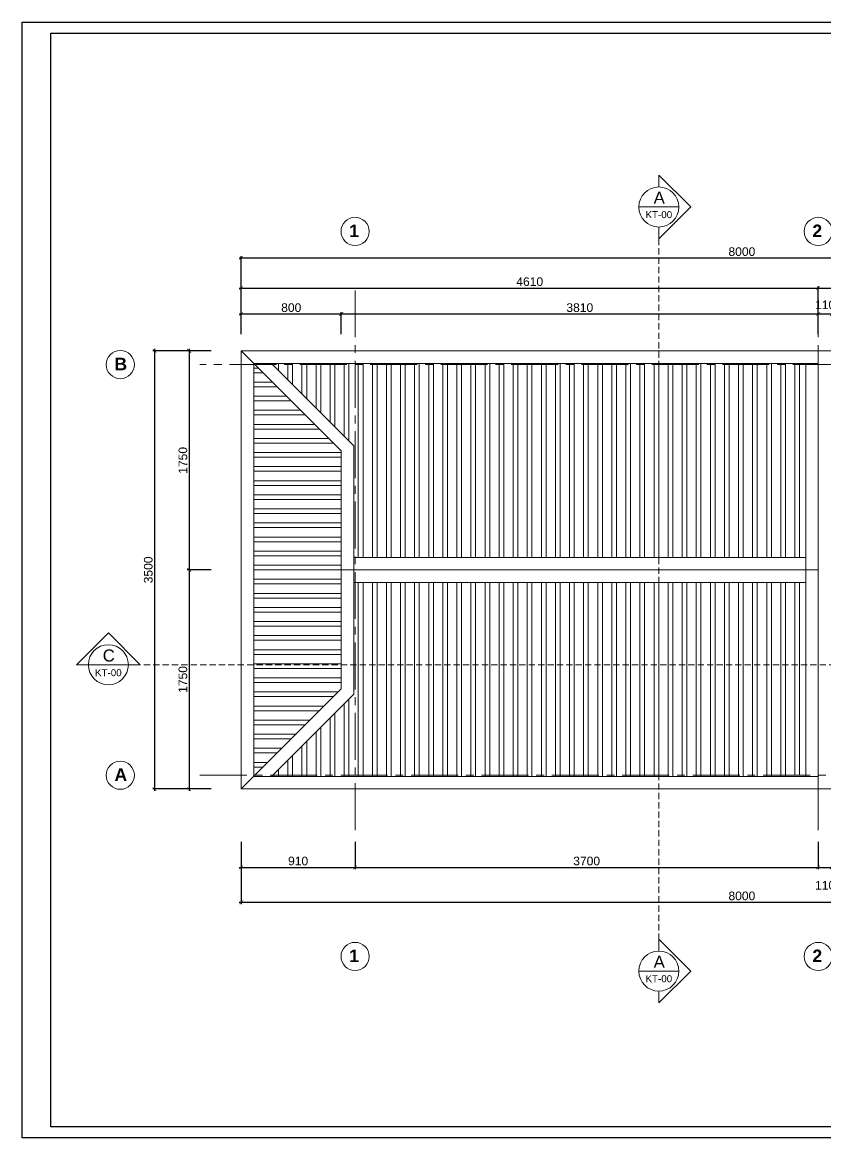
# Model space of a CAD drawing. Header units: millimetres. Extents: x 522695 to 636011, y 461124 to 505319.
# Drawn here: x 587027 to 593445, y 496409 to 505319 of the extents above; entities that cross this region are included whole.
import ezdxf
from ezdxf.enums import TextEntityAlignment as Align

# ---------------------------------------------------------------- set-up
doc = ezdxf.new("R2010")
doc.units = ezdxf.units.MM
doc.header["$LTSCALE"] = 500
doc.header["$MEASUREMENT"] = 0
doc.linetypes.add('CENTER2', pattern=[1.125, 0.75, -0.125, 0.125, -0.125])
doc.linetypes.add('DASHED2', pattern=[0.375, 0.25, -0.125])
doc.layers.get('0').update_dxf_attribs({"linetype": 'CONTINUOUS'})
doc.layers.get('DEFPOINTS').update_dxf_attribs({"color": 250, "linetype": 'CONTINUOUS'})
for name, color, linetype, lineweight in [('DH_HATCH', 250, 'CONTINUOUS', 5), ('DH_KHUAT', 149, 'DASHED2', 9), ('DH_KTHUOC', 8, 'CONTINUOUS', 5), ('DH_NETMANH', 9, 'CONTINUOUS', 5), ('DH_TEXT', 4, 'CONTINUOUS', 13), ('DH_THAY', 4, 'CONTINUOUS', 13), ('DH_TRUC', 251, 'CENTER2', 5)]:
    doc.layers.add(name, color=color, linetype=linetype, lineweight=lineweight)
doc.layers.add('IN', color=5, linetype='CONTINUOUS')
doc.styles.add('arial', font='arial.ttf')
doc.styles.add('DH_ARIAL_B', font='arialbd.ttf')
doc.styles.add('DH_KITHUOC', font='arial.ttf')
doc.dimstyles.new('DH_100s', dxfattribs={"dimtxt": 230, "dimasz": 100, "dimexe": 50, "dimexo": 0, "dimgap": 50, "dimtad": 1, "dimdec": 0, "dimzin": 0, "dimdsep": 46, "dimtxsty": 'DH_KITHUOC', "dimblk1": 'ARCHTICK', "dimblk2": 'ARCHTICK', "dimsah": 1, "dimcen": 90, "dimdle": 50, "dimclrd": 8, "dimclre": 8, "dimclrt": 4, "dimadec": 0, "dimazin": 0, "dimtfac": 100, "dimtdec": 0, "dimtofl": 0, "dimtmove": 2, "dimatfit": 3, "dimldrblk": 'ARCHTICK', "dimfxl": 1, "dimtolj": 2, "dimtzin": 0, "dimarcsym": 0})
pattern_1 = [(90, (576099.02, 499294.93), (-112.5, 2e-14), []), (90, (576136.52, 499332.43), (-112.5, 2e-14), [])]

# ---------------------------------------------------------------- blocks, each defined once
blk = doc.blocks.new('KHUNGTEN_A3')
at = {"color": 3}
blk.add_lwpolyline([(0, 14850), (21000, 14850), (21000, 0), (0, 0)], close=True, dxfattribs=at)
blk.add_lwpolyline([(380, 14704), (20854, 14704), (20854, 146), (380, 146)], close=True)
blk = doc.blocks.new('_ARCHTICK')
at = {"color": 0, "linetype": 'ByBlock', "const_width": 0.15}
blk.add_lwpolyline([(-0.5, -0.5), (0.5, 0.5)], dxfattribs=at)
blk = doc.blocks.new('*D134')
at = {"layer": 'DEFPOINTS', "color": 0, "transparency": 16777216}
for p in [(588535.9, 502694.9), (588360.7, 500944.9), (588535.9, 500944.9)]:
    blk.add_point(p, dxfattribs=at)
at = {"layer": 'DH_KTHUOC', "color": 8, "lineweight": -2, "transparency": 16777216}
for p, q in [((588360.7, 502709.9), (588360.7, 500929.9)), ((588535.9, 502694.9), (588345.7, 502694.9)), ((588535.9, 500944.9), (588345.7, 500944.9))]:
    blk.add_line(p, q, dxfattribs=at)
at = {"layer": 'DH_KTHUOC', "color": 8, "lineweight": -2, "transparency": 16777216, "xscale": 30, "yscale": 30, "zscale": 30}
for p, rotation in [((588360.7, 502694.9), 90), ((588360.7, 500944.9), 270)]:
    blk.add_blockref('_ARCHTICK', p, dxfattribs=dict(at, rotation=rotation))
at = {"layer": 'DH_KTHUOC', "color": 4, "transparency": 16777216, "insert": (588310.5, 501819.9), "char_height": 69, "attachment_point": 5, "rotation": 90, "style": 'DH_KITHUOC'}
blk.add_mtext('\\A2;1750', dxfattribs=at)
blk = doc.blocks.new('*D135')
at = {"layer": 'DEFPOINTS', "color": 0, "transparency": 16777216}
for p in [(588535.9, 500944.9), (588360.7, 499194.9), (588535.9, 499194.9)]:
    blk.add_point(p, dxfattribs=at)
at = {"layer": 'DH_KTHUOC', "color": 8, "lineweight": -2, "transparency": 16777216}
for p, q in [((588535.9, 500944.9), (588345.7, 500944.9)), ((588360.7, 500959.9), (588360.7, 499179.9)), ((588535.9, 499194.9), (588345.7, 499194.9))]:
    blk.add_line(p, q, dxfattribs=at)
at = {"layer": 'DH_KTHUOC', "color": 8, "lineweight": -2, "transparency": 16777216, "xscale": 30, "yscale": 30, "zscale": 30}
for p, rotation in [((588360.7, 500944.9), 90), ((588360.7, 499194.9), 270)]:
    blk.add_blockref('_ARCHTICK', p, dxfattribs=dict(at, rotation=rotation))
at = {"layer": 'DH_KTHUOC', "color": 4, "transparency": 16777216, "insert": (588310.5, 500069.9), "char_height": 69, "attachment_point": 5, "rotation": 90, "style": 'DH_KITHUOC'}
blk.add_mtext('\\A2;1750', dxfattribs=at)
blk = doc.blocks.new('*D136')
at = {"layer": 'DEFPOINTS', "color": 0, "transparency": 16777216}
for p in [(588535.9, 502694.9), (588084.1, 499194.9), (588535.9, 499194.9)]:
    blk.add_point(p, dxfattribs=at)
at = {"layer": 'DH_KTHUOC', "color": 8, "lineweight": -2, "transparency": 16777216}
for p, q in [((588084.1, 502709.9), (588084.1, 499179.9)), ((588535.9, 502694.9), (588069.1, 502694.9)), ((588535.9, 499194.9), (588069.1, 499194.9))]:
    blk.add_line(p, q, dxfattribs=at)
at = {"layer": 'DH_KTHUOC', "color": 8, "lineweight": -2, "transparency": 16777216, "xscale": 30, "yscale": 30, "zscale": 30}
for p, rotation in [((588084.1, 502694.9), 90), ((588084.1, 499194.9), 270)]:
    blk.add_blockref('_ARCHTICK', p, dxfattribs=dict(at, rotation=rotation))
at = {"layer": 'DH_KTHUOC', "color": 4, "transparency": 16777216, "insert": (588033.9, 500944.9), "char_height": 69, "attachment_point": 5, "rotation": 90, "style": 'DH_KITHUOC'}
blk.add_mtext('\\A2;3500', dxfattribs=at)
blk = doc.blocks.new('*D137')
at = {"layer": 'DEFPOINTS', "color": 0, "transparency": 16777216}
for p in [(589575.9, 502989.5), (588775.9, 502829.2), (589575.9, 502829.2)]:
    blk.add_point(p, dxfattribs=at)
at = {"layer": 'DH_KTHUOC', "color": 8, "lineweight": -2, "transparency": 16777216}
for p, q in [((588760.9, 502989.5), (589590.9, 502989.5)), ((588775.9, 502829.2), (588775.9, 503004.5)), ((589575.9, 502829.2), (589575.9, 503004.5))]:
    blk.add_line(p, q, dxfattribs=at)
at = {"layer": 'DH_KTHUOC', "color": 8, "lineweight": -2, "transparency": 16777216, "xscale": 30, "yscale": 30, "zscale": 30, "rotation": 180}
blk.add_blockref('_ARCHTICK', (588775.9, 502989.5), dxfattribs=at)
at = {"layer": 'DH_KTHUOC', "color": 8, "lineweight": -2, "transparency": 16777216, "xscale": 30, "yscale": 30, "zscale": 30}
blk.add_blockref('_ARCHTICK', (589575.9, 502989.5), dxfattribs=at)
at = {"layer": 'DH_KTHUOC', "color": 4, "transparency": 16777216, "insert": (589175.9, 503039.7), "char_height": 69, "attachment_point": 5, "style": 'DH_KITHUOC'}
blk.add_mtext('\\A2;800', dxfattribs=at)
blk = doc.blocks.new('*D138')
at = {"layer": 'DEFPOINTS', "color": 0, "transparency": 16777216}
for p in [(593385.9, 502989.5), (589575.9, 502829.2), (593385.9, 502829.2)]:
    blk.add_point(p, dxfattribs=at)
at = {"layer": 'DH_KTHUOC', "color": 8, "lineweight": -2, "transparency": 16777216}
for p, q in [((589560.9, 502989.5), (593400.9, 502989.5)), ((589575.9, 502829.2), (589575.9, 503004.5)), ((593385.9, 502829.2), (593385.9, 503004.5))]:
    blk.add_line(p, q, dxfattribs=at)
at = {"layer": 'DH_KTHUOC', "color": 8, "lineweight": -2, "transparency": 16777216, "xscale": 30, "yscale": 30, "zscale": 30, "rotation": 180}
blk.add_blockref('_ARCHTICK', (589575.9, 502989.5), dxfattribs=at)
at = {"layer": 'DH_KTHUOC', "color": 8, "lineweight": -2, "transparency": 16777216, "xscale": 30, "yscale": 30, "zscale": 30}
blk.add_blockref('_ARCHTICK', (593385.9, 502989.5), dxfattribs=at)
at = {"layer": 'DH_KTHUOC', "color": 4, "transparency": 16777216, "insert": (591480.9, 503039.7), "char_height": 69, "attachment_point": 5, "style": 'DH_KITHUOC'}
blk.add_mtext('\\A2;3810', dxfattribs=at)
blk = doc.blocks.new('*D139')
at = {"layer": 'DEFPOINTS', "color": 0, "transparency": 16777216}
for p in [(593495.9, 502989.5), (593385.9, 502829.2), (593495.9, 502829.2)]:
    blk.add_point(p, dxfattribs=at)
at = {"layer": 'DH_KTHUOC', "color": 8, "lineweight": -2, "transparency": 16777216}
for p, q in [((593370.9, 502989.5), (593510.9, 502989.5)), ((593385.9, 502829.2), (593385.9, 503004.5)), ((593495.9, 502829.2), (593495.9, 503004.5))]:
    blk.add_line(p, q, dxfattribs=at)
at = {"layer": 'DH_KTHUOC', "color": 8, "lineweight": -2, "transparency": 16777216, "xscale": 30, "yscale": 30, "zscale": 30, "rotation": 180}
blk.add_blockref('_ARCHTICK', (593385.9, 502989.5), dxfattribs=at)
at = {"layer": 'DH_KTHUOC', "color": 8, "lineweight": -2, "transparency": 16777216, "xscale": 30, "yscale": 30, "zscale": 30}
blk.add_blockref('_ARCHTICK', (593495.9, 502989.5), dxfattribs=at)
at = {"layer": 'DH_KTHUOC', "color": 4, "transparency": 16777216, "insert": (593440.9, 503062.2), "char_height": 69, "attachment_point": 5, "style": 'DH_KITHUOC'}
blk.add_mtext('\\A2;110', dxfattribs=at)
blk = doc.blocks.new('*D144')
at = {"layer": 'DEFPOINTS', "color": 0, "transparency": 16777216}
for p in [(593385.9, 503196.9), (588775.9, 502829.2), (593385.9, 502829.2)]:
    blk.add_point(p, dxfattribs=at)
at = {"layer": 'DH_KTHUOC', "color": 8, "lineweight": -2, "transparency": 16777216}
for p, q in [((588760.9, 503196.9), (593400.9, 503196.9)), ((588775.9, 502829.2), (588775.9, 503211.9)), ((593385.9, 502829.2), (593385.9, 503211.9))]:
    blk.add_line(p, q, dxfattribs=at)
at = {"layer": 'DH_KTHUOC', "color": 8, "lineweight": -2, "transparency": 16777216, "xscale": 30, "yscale": 30, "zscale": 30, "rotation": 180}
blk.add_blockref('_ARCHTICK', (588775.9, 503196.9), dxfattribs=at)
at = {"layer": 'DH_KTHUOC', "color": 8, "lineweight": -2, "transparency": 16777216, "xscale": 30, "yscale": 30, "zscale": 30}
blk.add_blockref('_ARCHTICK', (593385.9, 503196.9), dxfattribs=at)
at = {"layer": 'DH_KTHUOC', "color": 4, "transparency": 16777216, "insert": (591080.9, 503247.1), "char_height": 69, "attachment_point": 5, "style": 'DH_KITHUOC'}
blk.add_mtext('\\A2;4610', dxfattribs=at)
blk = doc.blocks.new('*D145')
at = {"layer": 'DEFPOINTS', "color": 0, "transparency": 16777216}
for p in [(596775.9, 503196.9), (593385.9, 502829.2), (596775.9, 502829.2)]:
    blk.add_point(p, dxfattribs=at)
at = {"layer": 'DH_KTHUOC', "color": 8, "lineweight": -2, "transparency": 16777216}
for p, q in [((593370.9, 503196.9), (596790.9, 503196.9)), ((593385.9, 502829.2), (593385.9, 503211.9)), ((596775.9, 502829.2), (596775.9, 503211.9))]:
    blk.add_line(p, q, dxfattribs=at)
at = {"layer": 'DH_KTHUOC', "color": 8, "lineweight": -2, "transparency": 16777216, "xscale": 30, "yscale": 30, "zscale": 30, "rotation": 180}
blk.add_blockref('_ARCHTICK', (593385.9, 503196.9), dxfattribs=at)
at = {"layer": 'DH_KTHUOC', "color": 8, "lineweight": -2, "transparency": 16777216, "xscale": 30, "yscale": 30, "zscale": 30}
blk.add_blockref('_ARCHTICK', (596775.9, 503196.9), dxfattribs=at)
at = {"layer": 'DH_KTHUOC', "color": 4, "transparency": 16777216, "insert": (595080.9, 503247.2), "char_height": 69, "attachment_point": 5, "style": 'DH_KITHUOC'}
blk.add_mtext('\\A2;3390', dxfattribs=at)
blk = doc.blocks.new('*D146')
at = {"layer": 'DEFPOINTS', "color": 0, "transparency": 16777216}
for p in [(588775.9, 503436.5), (588775.9, 502829.2), (596775.9, 502829.2)]:
    blk.add_point(p, dxfattribs=at)
at = {"layer": 'DH_KTHUOC', "color": 8, "lineweight": -2, "transparency": 16777216}
for p, q in [((596790.9, 503436.5), (588760.9, 503436.5)), ((588775.9, 502829.2), (588775.9, 503451.5)), ((596775.9, 502829.2), (596775.9, 503451.5))]:
    blk.add_line(p, q, dxfattribs=at)
at = {"layer": 'DH_KTHUOC', "color": 8, "lineweight": -2, "transparency": 16777216, "xscale": 30, "yscale": 30, "zscale": 30, "rotation": 180}
blk.add_blockref('_ARCHTICK', (588775.9, 503436.5), dxfattribs=at)
at = {"layer": 'DH_KTHUOC', "color": 8, "lineweight": -2, "transparency": 16777216, "xscale": 30, "yscale": 30, "zscale": 30}
blk.add_blockref('_ARCHTICK', (596775.9, 503436.5), dxfattribs=at)
at = {"layer": 'DH_KTHUOC', "color": 4, "transparency": 16777216, "insert": (592775.9, 503486.8), "char_height": 69, "attachment_point": 5, "style": 'DH_KITHUOC'}
blk.add_mtext('\\A2;8000', dxfattribs=at)
blk = doc.blocks.new('*D147')
at = {"layer": 'DEFPOINTS', "color": 0, "transparency": 16777216}
for p in [(588775.9, 498773.9), (589685.9, 498773.9), (589685.9, 498568.9)]:
    blk.add_point(p, dxfattribs=at)
at = {"layer": 'DH_KTHUOC', "color": 8, "lineweight": -2, "transparency": 16777216}
for p, q in [((588775.9, 498773.9), (588775.9, 498553.9)), ((589685.9, 498773.9), (589685.9, 498553.9)), ((588760.9, 498568.9), (589700.9, 498568.9))]:
    blk.add_line(p, q, dxfattribs=at)
at = {"layer": 'DH_KTHUOC', "color": 8, "lineweight": -2, "transparency": 16777216, "xscale": 30, "yscale": 30, "zscale": 30, "rotation": 180}
blk.add_blockref('_ARCHTICK', (588775.9, 498568.9), dxfattribs=at)
at = {"layer": 'DH_KTHUOC', "color": 8, "lineweight": -2, "transparency": 16777216, "xscale": 30, "yscale": 30, "zscale": 30}
blk.add_blockref('_ARCHTICK', (589685.9, 498568.9), dxfattribs=at)
at = {"layer": 'DH_KTHUOC', "color": 4, "transparency": 16777216, "insert": (589230.9, 498619.2), "char_height": 69, "attachment_point": 5, "style": 'DH_KITHUOC'}
blk.add_mtext('\\A2;910', dxfattribs=at)
blk = doc.blocks.new('*D148')
at = {"layer": 'DEFPOINTS', "color": 0, "transparency": 16777216}
for p in [(589685.9, 498773.9), (593385.9, 498773.9), (593385.9, 498568.9)]:
    blk.add_point(p, dxfattribs=at)
at = {"layer": 'DH_KTHUOC', "color": 8, "lineweight": -2, "transparency": 16777216}
for p, q in [((589685.9, 498773.9), (589685.9, 498553.9)), ((593385.9, 498773.9), (593385.9, 498553.9)), ((589670.9, 498568.9), (593400.9, 498568.9))]:
    blk.add_line(p, q, dxfattribs=at)
at = {"layer": 'DH_KTHUOC', "color": 8, "lineweight": -2, "transparency": 16777216, "xscale": 30, "yscale": 30, "zscale": 30, "rotation": 180}
blk.add_blockref('_ARCHTICK', (589685.9, 498568.9), dxfattribs=at)
at = {"layer": 'DH_KTHUOC', "color": 8, "lineweight": -2, "transparency": 16777216, "xscale": 30, "yscale": 30, "zscale": 30}
blk.add_blockref('_ARCHTICK', (593385.9, 498568.9), dxfattribs=at)
at = {"layer": 'DH_KTHUOC', "color": 4, "transparency": 16777216, "insert": (591535.9, 498619.2), "char_height": 69, "attachment_point": 5, "style": 'DH_KITHUOC'}
blk.add_mtext('\\A2;3700', dxfattribs=at)
blk = doc.blocks.new('*D149')
at = {"layer": 'DEFPOINTS', "color": 0, "transparency": 16777216}
for p in [(593385.9, 498773.9), (593495.9, 498773.9), (593495.9, 498568.9)]:
    blk.add_point(p, dxfattribs=at)
at = {"layer": 'DH_KTHUOC', "color": 8, "lineweight": -2, "transparency": 16777216}
for p, q in [((593385.9, 498773.9), (593385.9, 498553.9)), ((593495.9, 498773.9), (593495.9, 498553.9)), ((593370.9, 498568.9), (593510.9, 498568.9))]:
    blk.add_line(p, q, dxfattribs=at)
at = {"layer": 'DH_KTHUOC', "color": 8, "lineweight": -2, "transparency": 16777216, "xscale": 30, "yscale": 30, "zscale": 30, "rotation": 180}
blk.add_blockref('_ARCHTICK', (593385.9, 498568.9), dxfattribs=at)
at = {"layer": 'DH_KTHUOC', "color": 8, "lineweight": -2, "transparency": 16777216, "xscale": 30, "yscale": 30, "zscale": 30}
blk.add_blockref('_ARCHTICK', (593495.9, 498568.9), dxfattribs=at)
at = {"layer": 'DH_KTHUOC', "color": 4, "transparency": 16777216, "insert": (593440.9, 498425.7), "char_height": 69, "attachment_point": 5, "style": 'DH_KITHUOC'}
blk.add_mtext('\\A2;110', dxfattribs=at)
blk = doc.blocks.new('*D152')
at = {"layer": 'DEFPOINTS', "color": 0, "transparency": 16777216}
for p in [(588775.9, 498773.9), (596775.9, 498773.9), (596775.9, 498290.2)]:
    blk.add_point(p, dxfattribs=at)
at = {"layer": 'DH_KTHUOC', "color": 8, "lineweight": -2, "transparency": 16777216}
for p, q in [((588775.9, 498773.9), (588775.9, 498275.2)), ((596775.9, 498773.9), (596775.9, 498275.2)), ((588760.9, 498290.2), (596790.9, 498290.2))]:
    blk.add_line(p, q, dxfattribs=at)
at = {"layer": 'DH_KTHUOC', "color": 8, "lineweight": -2, "transparency": 16777216, "xscale": 30, "yscale": 30, "zscale": 30, "rotation": 180}
blk.add_blockref('_ARCHTICK', (588775.9, 498290.2), dxfattribs=at)
at = {"layer": 'DH_KTHUOC', "color": 8, "lineweight": -2, "transparency": 16777216, "xscale": 30, "yscale": 30, "zscale": 30}
blk.add_blockref('_ARCHTICK', (596775.9, 498290.2), dxfattribs=at)
at = {"layer": 'DH_KTHUOC', "color": 4, "transparency": 16777216, "insert": (592775.9, 498340.5), "char_height": 69, "attachment_point": 5, "style": 'DH_KITHUOC'}
blk.add_mtext('\\A2;8000', dxfattribs=at)
blk = doc.blocks.new('*U211')
at = {"color": 8}
for points in [[(0, 518), (0, 636), (318, 318), (0, 0), (0, 118)], [(-200, 318), (200, 318)], [(0, -7112), (0, -6993), (318, -7312), (0, -7630), (0, -7512)], [(-200, -7312), (200, -7312)]]:
    blk.add_lwpolyline(points, dxfattribs=at)
for centre in [(0, 318), (0, -7312)]:
    blk.add_circle(centre, 200, dxfattribs=at)
at = {"layer": 'DH_KHUAT', "color": 250, "linetype": 'DASHED2', "ltscale": 0.5}
blk.add_lwpolyline([(0, 0), (0, -7112)], dxfattribs=at)
at = {"style": 'arial'}
for p in [(4, 411), (4, -7219)]:
    blk.add_text('A', height=120, dxfattribs=at).set_placement(p, align=Align.MIDDLE_CENTER)
for p in [(0, 186), (0, -7444)]:
    blk.add_attdef('KYHIEU', text='', height=70, dxfattribs=at).set_placement(p, align=Align.BOTTOM_CENTER)
blk = doc.blocks.new('*U210')
at = {"color": 8}
for points in [[(-118, 0), (0, 0), (-318, 318), (-636, 0), (-518, 0)], [(12617, 0), (12735, 0), (12417, 318), (12098, 0), (12217, 0)], [(-518, 0), (-118, 0)], [(12217, 0), (12617, 0)]]:
    blk.add_lwpolyline(points, dxfattribs=at)
at = {"color": 250, "linetype": 'DASHED2', "ltscale": 0.5}
blk.add_lwpolyline([(12098, 0), (-118, 0)], dxfattribs=at)
at = {"color": 8}
for centre in [(-318, 0), (12417, 0)]:
    blk.add_circle(centre, 200, dxfattribs=at)
at = {"style": 'arial'}
for p in [(-314, 93), (12421, 93)]:
    blk.add_text('C', height=120, dxfattribs=at).set_placement(p, align=Align.MIDDLE_CENTER)
for p in [(-318, -135), (12417, -135)]:
    blk.add_attdef('KH', text='', height=70, dxfattribs=at).set_placement(p, align=Align.BOTTOM_CENTER)

msp = doc.modelspace()

# ---------------------------------------------------------------- hatches: boundary and pattern name
at = {"layer": 'DH_HATCH'}
h = msp.add_hatch(dxfattribs=at)
h.set_pattern_fill('ANSI32', color=256, scale=300, angle=315, style=0)
h.set_pattern_definition([(0, (588875.94, 499294.93), (4e-14, 112.5), []), (0, (588913.44, 499257.43), (4e-14, 112.5), [])])
h.paths.add_polyline_path([(589575.9, 501894.9), (588875.9, 502594.9), (588875.9, 499294.9), (589575.9, 499994.9)])
h = msp.add_hatch(dxfattribs=at)
h.set_pattern_fill('ANSI32', color=256, scale=300, angle=45, style=0)
h.set_pattern_definition(pattern_1)
h.paths.add_polyline_path([(593285.9, 501044.9), (593285.9, 502584.9), (593175.9, 502584.9), (593175.9, 501044.9)])
h.paths.add_polyline_path([(593175.9, 502594.9), (589017.4, 502594.9), (589675.9, 501936.3), (589675.9, 501044.9), (593175.9, 501044.9)])
h = msp.add_hatch(dxfattribs=at)
h.set_pattern_fill('ANSI32', color=256, scale=300, angle=45, style=0)
h.set_pattern_definition(pattern_1)
h.paths.add_polyline_path([(593285.9, 499304.9), (593285.9, 500844.9), (593175.9, 500844.9), (593175.9, 499304.9)])
h.paths.add_polyline_path([(593175.9, 500844.9), (589675.9, 500844.9), (589675.9, 499953.5), (589017.4, 499294.9), (593175.9, 499294.9)])

# ---------------------------------------------------------------- linework, layer by layer
for points in [[(590217.4, 501353, 0, 0, 0), (590217.4, 501909.7, 21.6, 0, 0), (590217.4, 502208.6, 0, 0, 0)], [(591042.1, 501353, 0, 0, 0), (591042.1, 501909.7, 21.6, 0, 0), (591042.1, 502208.6, 0, 0, 0)], [(591910.3, 501353, 0, 0, 0), (591910.3, 501909.7, 21.6, 0, 0), (591910.3, 502208.6, 0, 0, 0)], [(592684.4, 501353, 0, 0, 0), (592684.4, 501909.7, 21.6, 0, 0), (592684.4, 502208.6, 0, 0, 0)], [(589474.9, 501640.4, 0, 0, 0), (589156.2, 501640.4, 21.6, 0, 0), (588968.4, 501640.4, 0, 0, 0)], [(589474.9, 501177.8, 0, 0, 0), (589156.2, 501177.8, 21.6, 0, 0), (588968.4, 501177.8, 0, 0, 0)], [(589474.9, 500712.1, 0, 0, 0), (589156.2, 500712.1, 21.6, 0, 0), (588968.4, 500712.1, 0, 0, 0)], [(590217.4, 500536.9, 0, 0, 0), (590217.4, 499980.1, 21.6, 0, 0), (590217.4, 499681.2, 0, 0, 0)], [(591042.1, 500536.9, 0, 0, 0), (591042.1, 499980.1, 21.6, 0, 0), (591042.1, 499681.2, 0, 0, 0)], [(591910.3, 500536.9, 0, 0, 0), (591910.3, 499980.1, 21.6, 0, 0), (591910.3, 499681.2, 0, 0, 0)], [(592684.4, 500536.9, 0, 0, 0), (592684.4, 499980.1, 21.6, 0, 0), (592684.4, 499681.2, 0, 0, 0)], [(589474.9, 500249.5, 0, 0, 0), (589156.2, 500249.5, 21.6, 0, 0), (588968.4, 500249.5, 0, 0, 0)]]:
    msp.add_lwpolyline(points, format="xyseb")
at = {"layer": 'DH_NETMANH'}
for points in [[(588775.9, 502694.9), (589575.9, 501894.9), (589575.9, 499994.9), (588775.9, 499194.9)], [(593385.9, 502594.9), (588875.9, 502594.9), (588875.9, 499294.9), (593385.9, 499294.9)], [(589017.4, 502594.9), (589675.9, 501936.3), (589675.9, 499953.5), (589017.4, 499294.9)], [(593285.9, 502594.9), (593285.9, 499294.9)], [(589675.9, 501044.9), (593285.9, 501044.9)], [(589575.9, 500944.9), (593385.9, 500944.9)], [(589675.9, 500844.9), (593285.9, 500844.9)]]:
    msp.add_lwpolyline(points, dxfattribs=at)
at = {"layer": 'DH_THAY'}
msp.add_lwpolyline([(593385.9, 502694.9), (588775.9, 502694.9), (588775.9, 499194.9), (593385.9, 499194.9)], dxfattribs=at)
msp.add_lwpolyline([(596775.9, 502694.9), (593385.9, 502694.9), (593385.9, 499194.9), (596775.9, 499194.9)], close=True, dxfattribs=at)
for centre in [(589685.9, 503649.1), (593385.9, 503649.1), (587810.2, 502584.9), (587810.2, 499304.9), (589685.9, 497857.4), (593385.9, 497857.4)]:
    msp.add_circle(centre, 112.5, dxfattribs=at)
at = {"layer": 'DH_TRUC'}
for p, q in [((589685.9, 503178.1), (589685.9, 498858.1)), ((593385.9, 503178.1), (593385.9, 498858.1)), ((596932.5, 502584.9), (588445.8, 502584.9)), ((588445.8, 499304.9), (596932.5, 499304.9))]:
    msp.add_line(p, q, dxfattribs=at)
at = {"layer": 'IN'}
msp.add_lwpolyline([(587027.4, 505319.3), (599627.4, 505319.3), (599627.4, 496409.3), (587027.4, 496409.3)], close=True, dxfattribs=at)

# ---------------------------------------------------------------- block references
at = {"xscale": 0.6000000000058208, "yscale": 0.6000000000058208, "zscale": 0.6000000000058208}
msp.add_blockref('KHUNGTEN_A3', (587027.4, 496409.3), dxfattribs=at)
at = {"layer": 'DH_THAY'}
ref = msp.add_blockref('*U211', (592112.4, 503589.7), dxfattribs=dict(at, xscale=0.8000000000000114, yscale=0.8000000000000114, zscale=0.8000000000000114))
ref.add_attrib('KYHIEU', 'KT-00', dxfattribs={"layer": '0', "height": 56, "style": 'arial'}).set_placement((592112.4, 497634.4), align=Align.BOTTOM_CENTER)
ref.add_attrib('KYHIEU', 'KT-00', dxfattribs={"layer": '0', "height": 56, "style": 'arial'}).set_placement((592112.4, 503738.2), align=Align.BOTTOM_CENTER)
ref = msp.add_blockref('*U210', (587969.3, 500187.1), dxfattribs=dict(at, xscale=0.8, yscale=0.8, zscale=0.8))
ref.add_attrib('KH', 'KT-00', dxfattribs={"layer": '0', "height": 56, "style": 'arial'}).set_placement((597902.6, 500079), align=Align.BOTTOM_CENTER)
ref.add_attrib('KH', 'KT-00', dxfattribs={"layer": '0', "height": 56, "style": 'arial'}).set_placement((587714.7, 500079), align=Align.BOTTOM_CENTER)

# ---------------------------------------------------------------- texts
at = {"layer": 'DH_TEXT', "style": 'DH_ARIAL_B'}
for s, p in [('1', (589639.4, 503603.5)), ('2', (593339.4, 503603.5)), ('B', (587763.6, 502539.4)), ('A', (587763.6, 499259.4)), ('1', (589639.4, 497811.9)), ('2', (593339.4, 497811.9))]:
    msp.add_text(s, height=100, dxfattribs=at).set_placement(p)

# ---------------------------------------------------------------- dimensions: what is measured, and where the dimension line sits
at = {"layer": 'DH_KTHUOC'}
for base, p1, p2, picture, middle in [((588775.9, 503436.5), (596775.9, 502829.2), (588775.9, 502829.2), '*D146', (592775.9, 503486.8)), ((593385.9, 503196.9), (588775.9, 502829.2), (593385.9, 502829.2), '*D144', (591080.9, 503247.1)), ((596775.9, 503196.9), (593385.9, 502829.2), (596775.9, 502829.2), '*D145', (595080.9, 503247.2)), ((589575.9, 502989.5), (588775.9, 502829.2), (589575.9, 502829.2), '*D137', (589175.9, 503039.7)), ((593385.9, 502989.5), (589575.9, 502829.2), (593385.9, 502829.2), '*D138', (591480.9, 503039.7)), ((593495.9, 502989.5), (593385.9, 502829.2), (593495.9, 502829.2), '*D139', (593440.9, 503062.2)), ((589685.9, 498568.9), (588775.9, 498773.9), (589685.9, 498773.9), '*D147', (589230.9, 498619.2)), ((596775.9, 498290.2), (588775.9, 498773.9), (596775.9, 498773.9), '*D152', (592775.9, 498340.5)), ((593385.9, 498568.9), (589685.9, 498773.9), (593385.9, 498773.9), '*D148', (591535.9, 498619.2)), ((593495.9, 498568.9), (593385.9, 498773.9), (593495.9, 498773.9), '*D149', (593440.9, 498425.7))]:
    dim = msp.add_linear_dim(base=base, p1=p1, p2=p2, dimstyle='DH_100s', override={"dimscale": 0.3, "dimarcsym": 2}, dxfattribs=at)
    dim.commit()
    dim.dimension.update_dxf_attribs({"geometry": picture, "text_midpoint": middle})
for base, p1, p2, picture, middle in [((588084.1, 499194.9), (588535.9, 502694.9), (588535.9, 499194.9), '*D136', (588033.9, 500944.9)), ((588360.7, 500944.9), (588535.9, 502694.9), (588535.9, 500944.9), '*D134', (588310.5, 501819.9)), ((588360.7, 499194.9), (588535.9, 500944.9), (588535.9, 499194.9), '*D135', (588310.5, 500069.9))]:
    dim = msp.add_linear_dim(base=base, p1=p1, p2=p2, angle=90, dimstyle='DH_100s', override={"dimscale": 0.3, "dimarcsym": 2}, dxfattribs=at)
    dim.commit()
    dim.dimension.update_dxf_attribs({"geometry": picture, "text_midpoint": middle})

doc.saveas('drawing.dxf')
